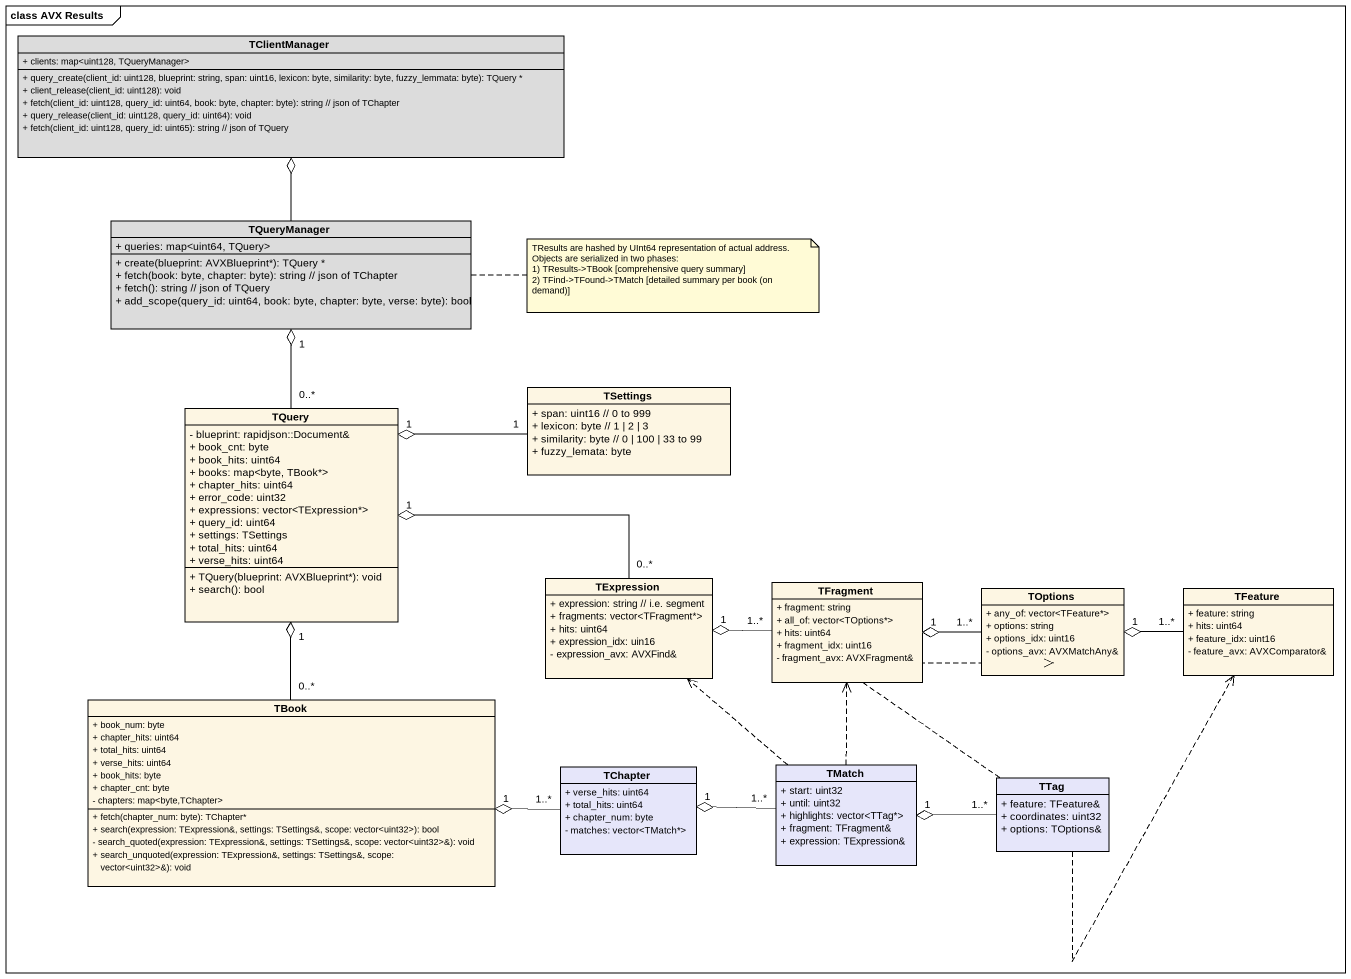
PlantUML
@startuml
mainframe class AVX Results
hide circle
hide empty members
skinparam classAttributeIconSize 0
class TClientManager #DCDCDC {
  + clients: map<uint128, TQueryManager>
  + query_create(client_id: uint128, blueprint: string, span: uint16, lexicon: byte, similarity: byte, fuzzy_lemmata: byte): TQuery *
  + client_release(client_id: uint128): void
  + fetch(client_id: uint128, query_id: uint64, book: byte, chapter: byte): string // json of TChapter
  + query_release(client_id: uint128, query_id: uint64): void
  + fetch(client_id: uint128, query_id: uint65): string // json of TQuery
}
class TQueryManager #DCDCDC {
  + queries: map<uint64, TQuery>
  + create(blueprint: AVXBlueprint*): TQuery *
  + fetch(book: byte, chapter: byte): string // json of TChapter
  + fetch(): string // json of TQuery
  + add_scope(query_id: uint64, book: byte, chapter: byte, verse: byte): bool
}
class TQuery {
  - blueprint: rapidjson::Document&
  + book_cnt: byte
  + book_hits: uint64
  + books: map<byte, TBook*>
  + chapter_hits: uint64
  + error_code: uint32
  + expressions: vector<TExpression*>
  + query_id: uint64
  + settings: TSettings
  + total_hits: uint64
  + verse_hits: uint64
  + TQuery(blueprint: AVXBlueprint*): void
  + search(): bool
}
class TSettings {
  + span: uint16 // 0 to 999
  + lexicon: byte // 1 | 2 | 3
  + similarity: byte // 0 | 100 | 33 to 99
  + fuzzy_lemata: byte
}
class TExpression {
  + expression: string // i.e. segment
  + fragments: vector<TFragment*>
  + hits: uint64
  + expression_idx: uin16
  - expression_avx: AVXFind&
}
class TFragment {
  + fragment: string
  + all_of: vector<TOptions*>
  + hits: uint64
  + fragment_idx: uint16
  - fragment_avx: AVXFragment&
}
class TOptions {
  + any_of: vector<TFeature*>
  + options: string
  + options_idx: uint16
  - options_avx: AVXMatchAny&
}
class TFeature {
  + feature: string
  + hits: uint64
  + feature_idx: uint16
  - feature_avx: AVXComparator&
}
class TBook {
  + book_num: byte
  + chapter_hits: uint64
  + total_hits: uint64
  + verse_hits: uint64
  + book_hits: byte
  + chapter_cnt: byte
  - chapters: map<byte,TChapter>
  + fetch(chapter_num: byte): TChapter*
  + search(expression: TExpression&, settings: TSettings&, scope: vector<uint32>): bool
  - search_quoted(expression: TExpression&, settings: TSettings&, scope: vector<uint32>&): void
  + search_unquoted(expression: TExpression&, settings: TSettings&, scope: vector<uint32>&): void
}
class TChapter #E6E6FA {
  + verse_hits: uint64
  + total_hits: uint64
  + chapter_num: byte
  - matches: vector<TMatch*>
}
class TMatch #E6E6FA {
  + start: uint32
  + until: uint32
  + highlights: vector<TTag*>
  + fragment: TFragment&
  + expression: TExpression&
}
class TTag #E6E6FA {
  + feature: TFeature&
  + coordinates: uint32
  + options: TOptions&
}
TQueryManager -up-o TClientManager
TQuery "0..*" -up-o "1" TQueryManager
TSettings "1" -left-o "1" TQuery
TExpression "0..*" -left-o "1" TQuery
TFragment "1..*" -left-o "1" TExpression
TOptions "1..*" -left-o "1" TFragment
TFeature "1..*" -left-o "1" TOptions
TBook "0..*" -up-o "1" TQuery
TChapter "1..*" -left-o "1" TBook
TMatch .up.> TExpression
TMatch .up.> TFragment
TMatch "1..*" -left-o "1" TChapter
TTag .up.> TOptions
TTag .up.> TFeature
TTag "1..*" -left-o "1" TMatch
note right of TQueryManager
  TResults are hashed by UInt64 representation of actual address.
  Objects are serialized in two phases:
  1) TResults->TBook [comprehensive query summary]
  2) TFind->TFound->TMatch [detailed summary per book (on demand)]
end note
@enduml
